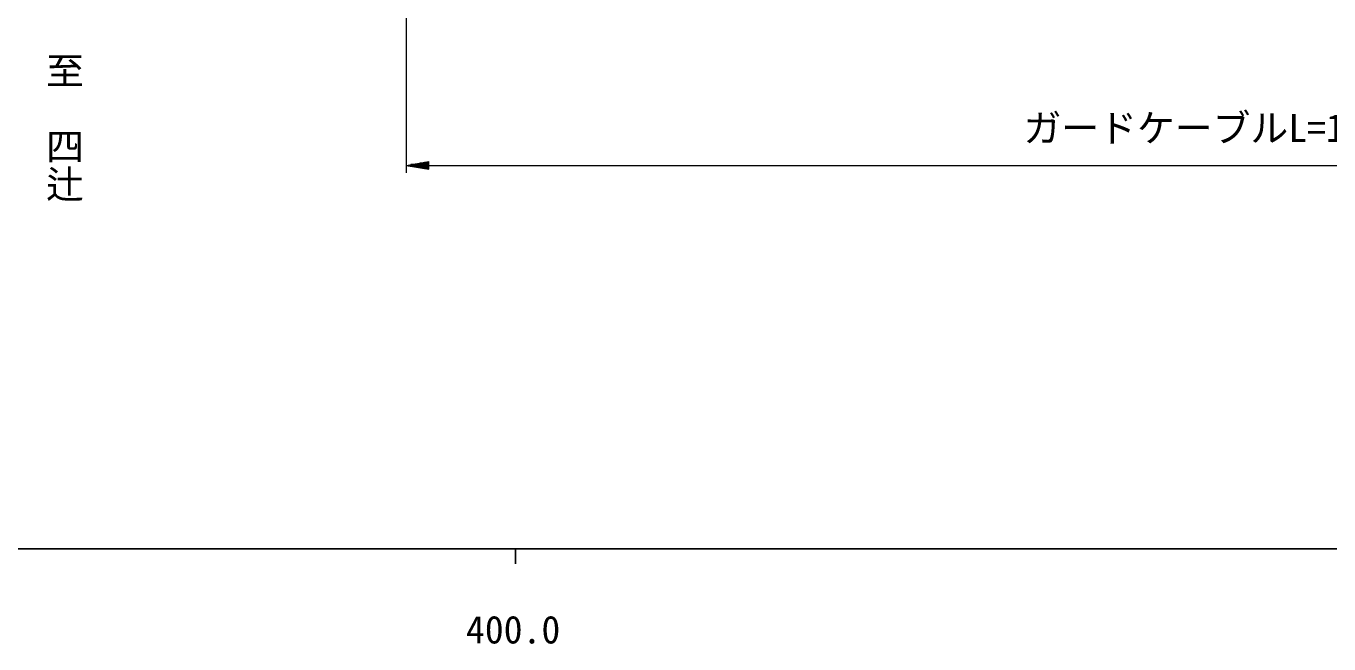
# Model space of a CAD drawing. Units: millimetres, scale not verified. Extents: x 40000 to 680000, y 20000 to 380000.
# Drawn here: x 435651 to 521767, y 198715 to 239526 of the extents above; entities that cross this region are included whole.
import ezdxf
from ezdxf.enums import TextEntityAlignment as Align

# ---------------------------------------------------------------- set-up
doc = ezdxf.new("R2010")
doc.units = ezdxf.units.MM
doc.header["$LTSCALE"] = 1000
doc.layers.add('M-BMK-HTXT', color=7, linetype='Continuous')
doc.layers.add('M-STR-HTXT', color=7, linetype='Continuous', lineweight=13)
doc.layers.add('M-TTL-BAND', color=7, linetype='Continuous', lineweight=25)
doc.styles.add('@ＭＳ ゴシック', font='')
doc.styles.add('ＭＳ ゴシック', font='')
doc.styles.get('@ＭＳ ゴシック').set_extended_font_data('@MS Gothic')
doc.styles.get('ＭＳ ゴシック').set_extended_font_data('MS Gothic')

msp = doc.modelspace()

# ---------------------------------------------------------------- linework, layer by layer
at = {"layer": 'M-STR-HTXT'}
for p, q in [((460778, 251480), (460778, 229827)), ((460778, 230327), (462278, 230577)), ((460778, 230327), (462278, 230077)), ((460778, 230327), (462278, 230327)), ((462278, 230377), (461078, 230377)), ((462278, 230277), (461078, 230277)), ((461378, 230427), (462278, 230427)), ((461378, 230227), (462278, 230227)), ((462278, 230477), (461678, 230477)), ((462278, 230177), (461678, 230177)), ((461978, 230527), (462278, 230527)), ((461978, 230127), (462278, 230127)), ((462278, 230077), (462278, 230577)), ((462278, 230327), (567106, 230327))]:
    msp.add_line(p, q, dxfattribs=at)
at = {"layer": 'M-TTL-BAND'}
for p, q in [((40000, 205000), (579000, 205000)), ((468000, 205000), (468000, 204000))]:
    msp.add_line(p, q, dxfattribs=at)

# ---------------------------------------------------------------- texts
at = {"layer": 'M-BMK-HTXT', "style": '@ＭＳ ゴシック'}
msp.add_text('至\u3000四辻', height=1833, rotation=270, dxfattribs=at).set_placement((436719, 232855), align=Align.BOTTOM_CENTER)
at = {"layer": 'M-STR-HTXT', "style": 'ＭＳ ゴシック'}
msp.add_text('ガードケーブルL=109.0', height=1833, dxfattribs=at).set_placement((514692, 231327), align=Align.BOTTOM_CENTER)
at = {"layer": 'M-TTL-BAND', "style": 'ＭＳ ゴシック'}
msp.add_text('400.0', height=1833, dxfattribs=at).set_placement((467844, 198195), align=Align.BOTTOM_CENTER)

doc.saveas('drawing.dxf')
